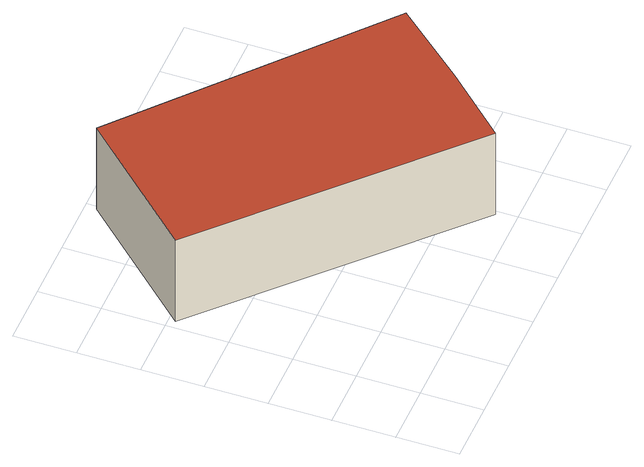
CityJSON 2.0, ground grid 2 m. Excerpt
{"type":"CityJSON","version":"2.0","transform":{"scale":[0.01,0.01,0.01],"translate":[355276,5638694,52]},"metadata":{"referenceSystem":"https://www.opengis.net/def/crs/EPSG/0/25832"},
"CityObjects":{
"building1":{"type":"Building","attributes":{"Geometrietyp2DReferenz":"3000","Gemeindeschluessel":"05315000","function":"51009_1610","roofType":"1000","measuredHeight":3.27},"geometry":[{"type":"Solid","lod":"2","boundaries":[[[[0,1,2,3]],[[4,5,1,0]],[[6,7,5,4]],[[8,9,7,6]],[[3,2,9,8]],[[6,4,0,3,8]],[[1,5,7,9,2]]]],"semantics":{"surfaces":[{"type":"WallSurface"},{"type":"RoofSurface"},{"type":"GroundSurface"}],"values":[[0,0,0,0,0,1,2]]}}]}
},
"vertices":[
[1171,495,388],[1171,495,60],[391,1165,60],[391,1165,388],[973,265,388],[973,265,60],[788,67,388],[788,67,60],[28,779,388],[28,779,60]
]}
